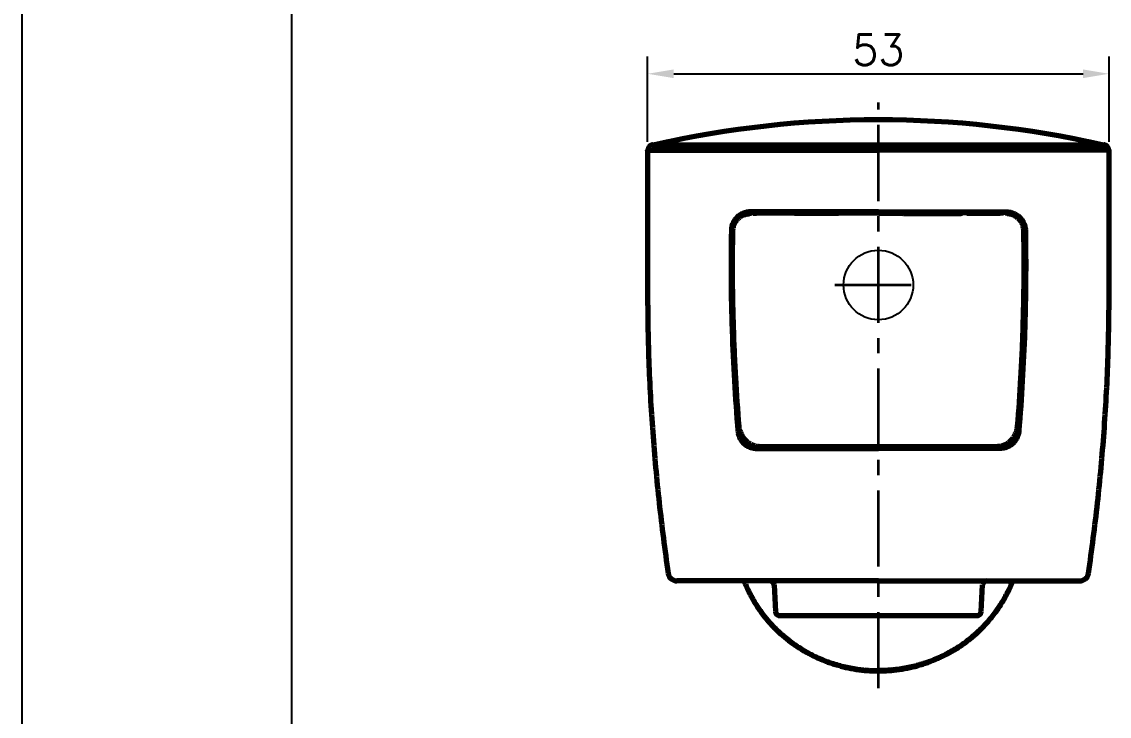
# Model space of a CAD drawing. Extents: x 20019 to 20439, y -1659 to -1362.
# Drawn here: x 20018.9 to 20143.7, y -1510.4 to -1430.6 of the extents above; entities that cross this region are included whole.
import ezdxf

# ---------------------------------------------------------------- set-up
doc = ezdxf.new("R2010")
doc.units = 0
doc.header["$LTSCALE"] = 7
doc.header["$MEASUREMENT"] = 0
doc.linetypes.add('CENTER', pattern=[2, 1.25, -0.25, 0.25, -0.25])
doc.layers.get('0').update_dxf_attribs({"color": 2, "linetype": 'CONTINUOUS'})
doc.layers.add('1', color=7, linetype='CONTINUOUS', true_color=0xffffff)
doc.layers.add('D', color=2, linetype='CONTINUOUS')
doc.layers.add('TXT', color=4, linetype='CONTINUOUS')
doc.styles.add('GHS', font='romans', dxfattribs={"bigfont": 'ghs'})

# ---------------------------------------------------------------- blocks, each defined once
blk = doc.blocks.new('BORDER')
blk.add_line((0, 1), (0, 0))

msp = doc.modelspace()

# ---------------------------------------------------------------- linework, layer by layer
at = {"layer": '1', "color": 1, "linetype": 'CENTER', "lineweight": 35}
for p, q in [((20117.21, -1507.17), (20117.21, -1439.84)), ((20112.21, -1460.82), (20122.21, -1460.82))]:
    msp.add_line(p, q, dxfattribs=at)
at = {"layer": '1', "color": 7, "linetype": 'Continuous', "lineweight": 70}
for p, q in [((20101.71, -1452.82), (20101.24, -1452.82)), ((20132.71, -1452.82), (20133.18, -1452.82)), ((20100.28, -1460.82), (20100.45, -1460.82)), ((20134.14, -1460.82), (20133.97, -1460.82)), ((20100.47, -1461.82), (20100.3, -1461.82)), ((20133.95, -1461.82), (20134.12, -1461.82)), ((20101.24, -1477.32), (20101.06, -1477.32)), ((20133.39, -1477.32), (20133.21, -1477.32)), ((20103.5, -1479.36), (20103.51, -1479.36)), ((20130.91, -1479.36), (20130.92, -1479.36)), ((20105.23, -1495.29), (20105.39, -1498.34)), ((20129.02, -1498.34), (20129.18, -1495.29)), ((20105.89, -1498.82), (20128.53, -1498.82))]:
    msp.add_line(p, q, dxfattribs=at)
at = {"layer": '1', "color": 3, "linetype": 'Continuous', "lineweight": 35}
for p, q in [((20101.66, -1478.32), (20101.25, -1478.32)), ((20133.17, -1478.32), (20132.76, -1478.32)), ((20103.08, -1479.32), (20102.18, -1479.32)), ((20132.24, -1479.32), (20131.29, -1479.32))]:
    msp.add_line(p, q, dxfattribs=at)
at = {"layer": '1', "color": 7, "linetype": 'Continuous'}
msp.add_circle((20117.21, -1460.82), 4, dxfattribs=at)
at = {"layer": '1', "color": 7, "linetype": 'Continuous', "lineweight": 70}
for centre, radius, start, end in [((20117.21, -1558.41), 116.57, 77.2809, 102.7191), ((20117.21, -1460.82), 12.08, 135.7446, 137.0411), ((20117.21, -1460.82), 11.21, 131.2487, 132.5698), ((20117.21, -1460.82), 10.13, 123.8035, 125.4256), ((20117.21, -1460.82), 10.13, 54.4203, 56.347), ((20117.21, -1460.82), 11.21, 47.2087, 48.8225), ((20117.21, -1460.82), 12.08, 42.8558, 44.1068), ((20104.74, -1495.32), 0.5, 3, 90), ((20129.68, -1495.32), 0.5, 90, 177), ((20105.89, -1498.32), 0.5, 183, 270), ((20128.53, -1498.32), 0.5, 270, 357)]:
    msp.add_arc(centre, radius, start, end, dxfattribs=at)
at = {"layer": '1', "color": 3, "linetype": 'Continuous', "lineweight": 35}
for radius, start, end in [(11.9, 135.0313, 136.3361), (11.16, 130.9923, 132.7167), (10.11, 123.4477, 125.149), (10.11, 54.8166, 56.6402), (11.16, 47.2833, 49.0314), (11.9, 43.8439, 45.1323)]:
    msp.add_arc((20117.21, -1460.82), radius, start, end, dxfattribs=at)
at = {"layer": '1', "color": 7, "linetype": 'Continuous', "lineweight": 70}
for centre, major_axis, start_param, end_param in [((20094.07, -1493.82), (0, 1), 1.719715, 3.147615), ((20140.35, -1493.82), (0, -1), 6.277163, 7.704321)]:
    msp.add_ellipse(centre, major_axis=major_axis, ratio=0.999998, start_param=start_param, end_param=end_param, dxfattribs=at)
for points, degree in [([(20091.29, -1444.71), (20090.87, -1444.77), (20090.71, -1445.36)], 2), ([(20143.71, -1445.36), (20143.55, -1444.77), (20143.13, -1444.71)], 2), ([(20102.08, -1452.67), (20101.95, -1452.71), (20101.81, -1452.76)], 2), ([(20102.09, -1452.66), (20102.09, -1452.67), (20102.08, -1452.67), (20102.08, -1452.67)], 3), ([(20102.59, -1452.56), (20102.6, -1452.55), (20102.62, -1452.55), (20102.63, -1452.55)], 3), ([(20102.83, -1452.55), (20102.96, -1452.55), (20103.09, -1452.55), (20103.22, -1452.55)], 3), ([(20103.22, -1452.55), (20103.22, -1452.5), (20103.22, -1452.46), (20103.22, -1452.42)], 3), ([(20107.06, -1452.56), (20106.37, -1452.56), (20105.05, -1452.55), (20103.82, -1452.55), (20103.22, -1452.55)], 3), ([(20107.06, -1452.56), (20107.06, -1452.51), (20107.06, -1452.46), (20107.06, -1452.42)], 3), ([(20107.06, -1452.54), (20107.21, -1452.54), (20107.36, -1452.54), (20107.51, -1452.54)], 3), ([(20107.28, -1452.41), (20107.3, -1452.45), (20107.32, -1452.49), (20107.33, -1452.53)], 3), ([(20107.57, -1452.56), (20107.55, -1452.55), (20107.53, -1452.55), (20107.51, -1452.54)], 3), ([(20107.57, -1452.56), (20107.62, -1452.58)], 1), ([(20117.28, -1452.58), (20121.21, -1452.59)], 1), ([(20121.22, -1452.59), (20124.8, -1452.6)], 1), ([(20126.85, -1452.56), (20126.83, -1452.57), (20126.82, -1452.57), (20126.8, -1452.58)], 3), ([(20126.85, -1452.56), (20126.87, -1452.55), (20126.89, -1452.55), (20126.91, -1452.54)], 3), ([(20127.36, -1452.54), (20127.21, -1452.54), (20127.06, -1452.54), (20126.91, -1452.54)], 3), ([(20127.14, -1452.41), (20127.12, -1452.45), (20127.1, -1452.49), (20127.09, -1452.53)], 3), ([(20127.36, -1452.56), (20127.36, -1452.51), (20127.36, -1452.46), (20127.36, -1452.42)], 3), ([(20127.36, -1452.56), (20128.05, -1452.56), (20129.37, -1452.55), (20130.6, -1452.55), (20131.2, -1452.55)], 3), ([(20131.2, -1452.55), (20131.2, -1452.5), (20131.2, -1452.46), (20131.2, -1452.42)], 3), ([(20131.59, -1452.55), (20131.46, -1452.55), (20131.33, -1452.55), (20131.2, -1452.55)], 3), ([(20131.83, -1452.56), (20131.82, -1452.55), (20131.8, -1452.55), (20131.79, -1452.55)], 3), ([(20132.33, -1452.66), (20132.33, -1452.67), (20132.34, -1452.67), (20132.34, -1452.67)], 3), ([(20132.6, -1452.76), (20132.47, -1452.71), (20132.34, -1452.67)], 2), ([(20117.21, -1494.82), (20116.5, -1494.82), (20115.8, -1494.82), (20115.09, -1494.82)], 3), ([(20117.21, -1494.82), (20117.92, -1494.82), (20118.62, -1494.82), (20119.33, -1494.82)], 3)]:
    msp.add_open_spline(points, degree=degree, dxfattribs=at)
for points, knots in [([(20091.28, -1444.71), (20091.29, -1444.71), (20091.32, -1444.71), (20091.38, -1444.71), (20091.46, -1444.7), (20091.54, -1444.7), (20091.64, -1444.71), (20091.76, -1444.71), (20091.88, -1444.71), (20092.01, -1444.71), (20092.15, -1444.71), (20092.3, -1444.71), (20092.46, -1444.71), (20092.63, -1444.71), (20092.81, -1444.71), (20093, -1444.71), (20093.2, -1444.71), (20093.41, -1444.71), (20093.62, -1444.71), (20093.84, -1444.71), (20094.06, -1444.71), (20094.28, -1444.71), (20094.5, -1444.71), (20094.72, -1444.71), (20094.96, -1444.71), (20095.21, -1444.71), (20095.49, -1444.71), (20095.81, -1444.71), (20096.15, -1444.71), (20096.52, -1444.71), (20096.95, -1444.71), (20097.44, -1444.71), (20097.97, -1444.71), (20098.51, -1444.71), (20099.03, -1444.71), (20099.55, -1444.71), (20100.07, -1444.71), (20100.58, -1444.71), (20101.08, -1444.71), (20101.58, -1444.71), (20102.07, -1444.71), (20102.56, -1444.71), (20103.03, -1444.71), (20103.49, -1444.71), (20103.93, -1444.71), (20104.37, -1444.71), (20104.78, -1444.71), (20105.19, -1444.71), (20105.57, -1444.71), (20106.1, -1444.71), (20106.77, -1444.71), (20107.57, -1444.71), (20108.33, -1444.71), (20109.05, -1444.71), (20109.72, -1444.71), (20110.33, -1444.71), (20110.9, -1444.71), (20111.46, -1444.71), (20112.02, -1444.71), (20112.57, -1444.71), (20113.07, -1444.71), (20113.52, -1444.71), (20113.93, -1444.71), (20114.3, -1444.71), (20114.65, -1444.71), (20114.97, -1444.71), (20115.26, -1444.71), (20115.52, -1444.71), (20115.73, -1444.71), (20115.89, -1444.71), (20116.02, -1444.71), (20116.15, -1444.71), (20116.27, -1444.71), (20116.38, -1444.71), (20116.48, -1444.71), (20116.58, -1444.71), (20116.67, -1444.71), (20116.76, -1444.71), (20116.84, -1444.71), (20116.92, -1444.71), (20116.99, -1444.71), (20117.06, -1444.71), (20117.14, -1444.71), (20117.18, -1444.71), (20117.21, -1444.71)], [0, 0, 0, 0, 0.013222, 0.028301, 0.043269, 0.058119, 0.072847, 0.087449, 0.10192, 0.116251, 0.130437, 0.144468, 0.158344, 0.172087, 0.185731, 0.199305, 0.212842, 0.226344, 0.239722, 0.252869, 0.265683, 0.278067, 0.289992, 0.301727, 0.31362, 0.325999, 0.33917, 0.353399, 0.368636, 0.384564, 0.400876, 0.422564, 0.443592, 0.463611, 0.482721, 0.501069, 0.518779, 0.535948, 0.552642, 0.568845, 0.584532, 0.599682, 0.614278, 0.628306, 0.641757, 0.654632, 0.666935, 0.678671, 0.689841, 0.700448, 0.724202, 0.746539, 0.767444, 0.786905, 0.804916, 0.821471, 0.836571, 0.850222, 0.865909, 0.880325, 0.893455, 0.905292, 0.915839, 0.92511, 0.934259, 0.942583, 0.950071, 0.956722, 0.962555, 0.966144, 0.969557, 0.972788, 0.975832, 0.97869, 0.981367, 0.983871, 0.986214, 0.988412, 0.990487, 0.992462, 0.994366, 0.996232, 0.998097, 1, 1, 1, 1]), ([(20117.21, -1444.71), (20118.88, -1444.71), (20122.23, -1444.71), (20125.46, -1444.71), (20130.11, -1444.71), (20132.96, -1444.71), (20137.76, -1444.71), (20139.7, -1444.7), (20141.71, -1444.71), (20142.24, -1444.71), (20142.87, -1444.71), (20143.05, -1444.7), (20143.15, -1444.71)], [0, 0, 0, 0, 0.129217, 0.258437, 0.258437, 0.516874, 0.516874, 0.775312, 0.775312, 0.904531, 0.904531, 1, 1, 1, 1]), ([(20090.71, -1445.36), (20090.71, -1447.97), (20090.72, -1453.31), (20090.69, -1461.37), (20090.79, -1469.55), (20091.25, -1477.72), (20091.99, -1485.86), (20092.69, -1491.27), (20093.08, -1493.96)], [0, 0, 0, 0, 0.160962, 0.328783, 0.496551, 0.664415, 0.832266, 1, 1, 1, 1]), ([(20090.71, -1445.35), (20090.71, -1445.35), (20090.71, -1445.35), (20090.72, -1445.34), (20090.72, -1445.33), (20090.76, -1445.32), (20090.86, -1445.32), (20091.07, -1445.32), (20091.27, -1445.32), (20091.37, -1445.32), (20091.43, -1445.32), (20091.47, -1445.32), (20091.79, -1445.32), (20092.24, -1445.32), (20092.8, -1445.32), (20093.03, -1445.32), (20093.15, -1445.32), (20093.53, -1445.32), (20094.87, -1445.32), (20096.64, -1445.32), (20098.69, -1445.32), (20099.12, -1445.32), (20099.99, -1445.32), (20101.34, -1445.32), (20103.77, -1445.32), (20105.87, -1445.32), (20107.49, -1445.32), (20108.03, -1445.32), (20109.14, -1445.32), (20110.26, -1445.32), (20111.4, -1445.32), (20112.55, -1445.32), (20113.13, -1445.32), (20114.87, -1445.32), (20116.04, -1445.32), (20117.21, -1445.32)], [0, 0, 0, 0, 0.003647, 0.003647, 0.024846, 0.024846, 0.067244, 0.109642, 0.130841, 0.14144, 0.14144, 0.15204, 0.15204, 0.236836, 0.258035, 0.258035, 0.279234, 0.279234, 0.321632, 0.491224, 0.491224, 0.533622, 0.533622, 0.57602, 0.660816, 0.745612, 0.745612, 0.78801, 0.78801, 0.830408, 0.872806, 0.872806, 0.915204, 0.915204, 1, 1, 1, 1]), ([(20143.71, -1445.35), (20143.71, -1445.35), (20143.71, -1445.35), (20143.7, -1445.34), (20143.7, -1445.33), (20143.66, -1445.32), (20143.61, -1445.32), (20143.54, -1445.32), (20143.54, -1445.32), (20143.54, -1445.32), (20143.54, -1445.32), (20143.54, -1445.32), (20143.54, -1445.32), (20143.54, -1445.32), (20143.53, -1445.32), (20143.51, -1445.32), (20143.48, -1445.32), (20143.41, -1445.32), (20143.34, -1445.32), (20143.19, -1445.32), (20143.06, -1445.32), (20142.92, -1445.32), (20142.92, -1445.32), (20142.92, -1445.32), (20142.92, -1445.32), (20142.92, -1445.32), (20142.92, -1445.32), (20142.92, -1445.32), (20142.92, -1445.32), (20142.92, -1445.32), (20142.92, -1445.32), (20142.92, -1445.32), (20142.92, -1445.32), (20142.92, -1445.32), (20142.92, -1445.32), (20142.91, -1445.32), (20142.91, -1445.32), (20142.9, -1445.32), (20142.89, -1445.32), (20142.86, -1445.32), (20142.83, -1445.32), (20142.75, -1445.32), (20142.7, -1445.32), (20142.57, -1445.32), (20142.5, -1445.32), (20142.32, -1445.32), (20142.22, -1445.32), (20141.97, -1445.32), (20141.83, -1445.32), (20141.49, -1445.32), (20141.3, -1445.32), (20140.87, -1445.32), (20140.62, -1445.32), (20140.33, -1445.32), (20140.33, -1445.32), (20140.33, -1445.32), (20140.33, -1445.32), (20140.33, -1445.32), (20140.33, -1445.32), (20140.33, -1445.32), (20140.33, -1445.32), (20140.33, -1445.32), (20140.33, -1445.32), (20140.32, -1445.32), (20140.3, -1445.32), (20140.29, -1445.32), (20140.23, -1445.32), (20140.17, -1445.32), (20140.01, -1445.32), (20139.91, -1445.32), (20139.67, -1445.32), (20139.53, -1445.32), (20139.19, -1445.32), (20139, -1445.32), (20138.55, -1445.32), (20138.3, -1445.32), (20137.73, -1445.32), (20137.42, -1445.32), (20136.71, -1445.32), (20136.32, -1445.32), (20135.67, -1445.32), (20135.44, -1445.32), (20134.97, -1445.32), (20134.72, -1445.32), (20134.2, -1445.32), (20133.93, -1445.32), (20133.36, -1445.32), (20133.07, -1445.32), (20132.46, -1445.32), (20132.14, -1445.32), (20131.48, -1445.32), (20131.14, -1445.32), (20130.43, -1445.32), (20130.06, -1445.32), (20129.31, -1445.32), (20128.92, -1445.32), (20128.12, -1445.32), (20127.71, -1445.32), (20126.87, -1445.32), (20126.44, -1445.32), (20125.55, -1445.32), (20125.1, -1445.32), (20124.18, -1445.32), (20123.71, -1445.32), (20122.75, -1445.32), (20122.26, -1445.32), (20121.28, -1445.32), (20120.78, -1445.32), (20119.77, -1445.32), (20119.27, -1445.32), (20118.24, -1445.32), (20117.73, -1445.32), (20117.21, -1445.32)], [0, 0, 0, 0, 0.00717, 0.00717, 0.050328, 0.050328, 0.136645, 0.136645, 0.136814, 0.136814, 0.136982, 0.137319, 0.137994, 0.139343, 0.14204, 0.147435, 0.158224, 0.179804, 0.222962, 0.222962, 0.309279, 0.309279, 0.309285, 0.309285, 0.30929, 0.30929, 0.309311, 0.309353, 0.309437, 0.309606, 0.309943, 0.310617, 0.311966, 0.314664, 0.320058, 0.330848, 0.352427, 0.352427, 0.395586, 0.395586, 0.481903, 0.481903, 0.56822, 0.56822, 0.654537, 0.654537, 0.740854, 0.740854, 0.827171, 0.827171, 0.913488, 0.913488, 0.999805, 0.999805, 0.99981, 0.99981, 0.999816, 0.999821, 0.999826, 0.999831, 0.999831, 0.999831, 0.999834, 0.999837, 0.999837, 0.999842, 0.999842, 0.999852, 0.999852, 0.999863, 0.999863, 0.999874, 0.999874, 0.999884, 0.999884, 0.999895, 0.999895, 0.999905, 0.999905, 0.999916, 0.999916, 0.999921, 0.999921, 0.999926, 0.999926, 0.999932, 0.999932, 0.999937, 0.999937, 0.999942, 0.999942, 0.999947, 0.999947, 0.999953, 0.999953, 0.999958, 0.999958, 0.999963, 0.999963, 0.999968, 0.999968, 0.999974, 0.999974, 0.999979, 0.999979, 0.999984, 0.999984, 0.999989, 0.999989, 0.999995, 0.999995, 1, 1, 1, 1]), ([(20141.34, -1493.96), (20141.73, -1491.27), (20142.43, -1485.86), (20143.17, -1477.72), (20143.63, -1469.55), (20143.73, -1461.37), (20143.7, -1453.31), (20143.71, -1447.97), (20143.71, -1445.36)], [0, 0, 0, 0, 0.167734, 0.335585, 0.503449, 0.671217, 0.839038, 1, 1, 1, 1]), ([(20102.53, -1452.42), (20102.39, -1452.42), (20102.27, -1452.43), (20102.01, -1452.47), (20101.89, -1452.51), (20101.74, -1452.56), (20101.71, -1452.57), (20101.65, -1452.6), (20101.62, -1452.61), (20101.53, -1452.65), (20101.41, -1452.72), (20101.3, -1452.79), (20101.2, -1452.86), (20101.14, -1452.9), (20101.04, -1452.99), (20100.99, -1453.04), (20100.93, -1453.1), (20100.92, -1453.12), (20100.89, -1453.14), (20100.88, -1453.16), (20100.85, -1453.2), (20100.82, -1453.22), (20100.76, -1453.31), (20100.71, -1453.37), (20100.63, -1453.49), (20100.6, -1453.56), (20100.55, -1453.64), (20100.54, -1453.66), (20100.53, -1453.7), (20100.52, -1453.71), (20100.5, -1453.77), (20100.48, -1453.81), (20100.44, -1453.92), (20100.41, -1453.99), (20100.38, -1454.11), (20100.37, -1454.16), (20100.36, -1454.22), (20100.36, -1454.24), (20100.35, -1454.28), (20100.35, -1454.3), (20100.33, -1454.41), (20100.33, -1454.49), (20100.33, -1454.58)], [0, 0, 0, 0, 0.125, 0.125, 0.25, 0.25, 0.28125, 0.28125, 0.3125, 0.3125, 0.375, 0.4375, 0.4375, 0.5, 0.5, 0.5625, 0.5625, 0.578125, 0.578125, 0.59375, 0.59375, 0.625, 0.625, 0.6875, 0.6875, 0.75, 0.75, 0.765625, 0.765625, 0.78125, 0.78125, 0.8125, 0.8125, 0.875, 0.875, 0.90625, 0.90625, 0.921875, 0.921875, 0.9375, 0.9375, 1, 1, 1, 1]), ([(20100.5, -1454.6), (20100.5, -1454.57), (20100.5, -1454.54), (20100.51, -1454.47), (20100.51, -1454.43), (20100.52, -1454.33), (20100.54, -1454.2), (20100.58, -1454.07), (20100.61, -1453.98), (20100.62, -1453.94), (20100.65, -1453.88), (20100.66, -1453.85), (20100.7, -1453.76), (20100.73, -1453.7), (20100.79, -1453.59), (20100.83, -1453.53), (20100.88, -1453.45), (20100.9, -1453.43), (20100.94, -1453.38), (20100.96, -1453.35), (20101.02, -1453.28), (20101.06, -1453.23), (20101.2, -1453.1), (20101.3, -1453.03), (20101.45, -1452.93), (20101.5, -1452.9), (20101.58, -1452.86), (20101.61, -1452.84), (20101.67, -1452.82), (20101.69, -1452.81), (20101.83, -1452.75), (20101.95, -1452.71), (20102.12, -1452.68), (20102.18, -1452.67), (20102.27, -1452.66), (20102.3, -1452.66), (20102.36, -1452.66), (20102.39, -1452.66), (20102.42, -1452.66)], [0, 0, 0, 0, 0.03125, 0.03125, 0.0625, 0.0625, 0.125, 0.1875, 0.1875, 0.21875, 0.21875, 0.25, 0.25, 0.3125, 0.3125, 0.375, 0.375, 0.40625, 0.40625, 0.4375, 0.4375, 0.5, 0.5, 0.625, 0.625, 0.6875, 0.6875, 0.71875, 0.71875, 0.75, 0.75, 0.875, 0.875, 0.9375, 0.9375, 0.96875, 0.96875, 1, 1, 1, 1]), ([(20102.09, -1452.66), (20102.09, -1452.66), (20102.1, -1452.66), (20102.11, -1452.66), (20102.12, -1452.66), (20102.13, -1452.65), (20102.13, -1452.65), (20102.15, -1452.64), (20102.17, -1452.64), (20102.2, -1452.63), (20102.2, -1452.63), (20102.23, -1452.62), (20102.24, -1452.62), (20102.27, -1452.61), (20102.29, -1452.6), (20102.33, -1452.59), (20102.35, -1452.59), (20102.38, -1452.59), (20102.39, -1452.58), (20102.43, -1452.58), (20102.46, -1452.57), (20102.53, -1452.56), (20102.56, -1452.56), (20102.59, -1452.56)], [0, 0, 0, 0, 0.125, 0.125, 0.1875, 0.1875, 0.25, 0.25, 0.375, 0.375, 0.4375, 0.4375, 0.5, 0.5, 0.625, 0.625, 0.6875, 0.6875, 0.75, 0.75, 0.875, 0.875, 1, 1, 1, 1]), ([(20117.21, -1452.42), (20116.56, -1452.42), (20115.91, -1452.42), (20114.62, -1452.42), (20113.33, -1452.42), (20112.06, -1452.42), (20111.11, -1452.42), (20110.79, -1452.42), (20110.16, -1452.42), (20109.85, -1452.42), (20109.38, -1452.42), (20109.22, -1452.42), (20108.91, -1452.42), (20108.45, -1452.42), (20107.99, -1452.42), (20107.09, -1452.42), (20106.49, -1452.42), (20105.61, -1452.42), (20105.32, -1452.42), (20104.89, -1452.42), (20104.75, -1452.42), (20104.46, -1452.42), (20104.32, -1452.42), (20103.62, -1452.42), (20103.06, -1452.42), (20102.53, -1452.42)], [0, 0, 0, 0, 0.125, 0.125, 0.25, 0.375, 0.375, 0.4375, 0.4375, 0.5, 0.5, 0.53125, 0.53125, 0.5625, 0.625, 0.625, 0.75, 0.75, 0.8125, 0.8125, 0.84375, 0.84375, 0.875, 0.875, 1, 1, 1, 1]), ([(20109.62, -1452.6), (20109.61, -1452.6), (20109.59, -1452.6), (20109.57, -1452.6), (20109.54, -1452.6), (20109.52, -1452.6), (20109.5, -1452.6), (20109.47, -1452.6), (20109.45, -1452.6), (20109.42, -1452.6), (20109.4, -1452.6), (20109.38, -1452.6), (20109.35, -1452.6), (20109.33, -1452.6), (20109.31, -1452.6), (20109.28, -1452.6), (20109.26, -1452.6), (20109.24, -1452.6), (20109.22, -1452.6), (20109.19, -1452.6), (20109.17, -1452.6), (20109.15, -1452.6), (20109.13, -1452.6), (20109.1, -1452.6), (20109.08, -1452.6), (20109.06, -1452.6), (20109.04, -1452.6), (20109.02, -1452.6), (20109, -1452.6), (20108.97, -1452.6), (20108.95, -1452.6), (20108.93, -1452.6), (20108.91, -1452.6), (20108.89, -1452.6), (20108.87, -1452.6), (20108.85, -1452.6), (20108.83, -1452.6), (20108.81, -1452.6), (20108.79, -1452.6), (20108.76, -1452.6), (20108.74, -1452.6), (20108.72, -1452.6), (20108.7, -1452.6), (20108.68, -1452.6), (20108.66, -1452.6), (20108.64, -1452.6), (20108.63, -1452.6), (20108.61, -1452.6), (20108.59, -1452.6), (20108.57, -1452.6), (20108.55, -1452.6), (20108.53, -1452.6), (20108.51, -1452.6), (20108.49, -1452.6), (20108.47, -1452.6), (20108.45, -1452.6), (20108.43, -1452.6), (20108.42, -1452.6), (20108.4, -1452.6), (20108.38, -1452.6), (20108.36, -1452.6), (20108.34, -1452.6), (20108.32, -1452.6), (20108.31, -1452.6), (20108.29, -1452.6), (20108.27, -1452.6), (20108.25, -1452.6), (20108.23, -1452.6), (20108.2, -1452.6), (20108.17, -1452.59), (20108.14, -1452.59), (20108.11, -1452.59), (20108.08, -1452.59), (20108.05, -1452.59), (20108.03, -1452.59), (20108, -1452.59), (20107.97, -1452.59), (20107.95, -1452.59), (20107.93, -1452.59), (20107.9, -1452.59), (20107.88, -1452.59), (20107.86, -1452.59), (20107.84, -1452.59), (20107.82, -1452.59), (20107.8, -1452.59), (20107.78, -1452.59), (20107.77, -1452.59), (20107.75, -1452.59), (20107.74, -1452.59), (20107.72, -1452.58), (20107.71, -1452.58), (20107.7, -1452.58), (20107.68, -1452.58), (20107.67, -1452.58), (20107.66, -1452.58), (20107.65, -1452.58), (20107.65, -1452.58), (20107.64, -1452.58), (20107.63, -1452.58), (20107.63, -1452.58), (20107.62, -1452.58), (20107.62, -1452.58), (20107.62, -1452.58), (20107.62, -1452.58)], [0, 0, 0, 0, 0.007986, 0.015938, 0.023856, 0.031742, 0.039596, 0.047419, 0.055212, 0.062977, 0.070714, 0.078424, 0.086108, 0.093768, 0.101404, 0.109017, 0.116609, 0.12418, 0.131731, 0.139264, 0.14678, 0.154279, 0.161762, 0.169232, 0.176688, 0.184132, 0.191565, 0.198988, 0.206402, 0.213808, 0.221207, 0.228601, 0.23599, 0.243375, 0.250758, 0.258139, 0.265521, 0.272902, 0.280286, 0.287672, 0.295063, 0.302458, 0.309859, 0.317267, 0.324684, 0.332109, 0.339544, 0.346991, 0.35445, 0.361921, 0.369407, 0.376908, 0.384425, 0.391959, 0.399511, 0.407082, 0.414672, 0.422284, 0.429917, 0.437573, 0.445252, 0.452954, 0.460681, 0.468432, 0.476209, 0.484013, 0.491844, 0.499703, 0.514717, 0.529619, 0.544414, 0.55911, 0.573711, 0.588225, 0.602657, 0.617013, 0.631301, 0.645526, 0.659695, 0.673814, 0.687891, 0.701931, 0.715941, 0.729928, 0.743899, 0.757859, 0.771817, 0.785777, 0.799748, 0.813736, 0.827746, 0.841786, 0.855863, 0.869982, 0.88415, 0.898373, 0.912658, 0.927011, 0.941437, 0.955943, 0.970535, 0.985219, 1, 1, 1, 1]), ([(20113.2, -1452.58), (20113, -1452.58), (20112.6, -1452.59), (20111.99, -1452.59), (20111.4, -1452.59), (20110.8, -1452.59), (20110.21, -1452.59), (20109.81, -1452.6), (20109.62, -1452.6)], [0, 0, 0, 0, 0.168291, 0.335937, 0.502935, 0.66928, 0.83497, 1, 1, 1, 1]), ([(20117.21, -1452.58), (20117.02, -1452.58), (20116.63, -1452.58), (20116.05, -1452.58), (20115.48, -1452.58), (20114.91, -1452.58), (20114.33, -1452.58), (20113.77, -1452.58), (20113.39, -1452.58), (20113.2, -1452.58)], [0, 0, 0, 0, 0.144333, 0.288179, 0.431534, 0.574396, 0.716763, 0.858632, 1, 1, 1, 1]), ([(20117.21, -1452.42), (20117.86, -1452.42), (20118.51, -1452.42), (20119.8, -1452.42), (20121.09, -1452.42), (20122.36, -1452.42), (20123.31, -1452.42), (20123.63, -1452.42), (20124.26, -1452.42), (20124.57, -1452.42), (20125.04, -1452.42), (20125.2, -1452.42), (20125.51, -1452.42), (20125.97, -1452.42), (20126.43, -1452.42), (20127.33, -1452.42), (20127.93, -1452.42), (20128.81, -1452.42), (20129.1, -1452.42), (20129.53, -1452.42), (20129.67, -1452.42), (20129.96, -1452.42), (20130.1, -1452.42), (20130.8, -1452.42), (20131.36, -1452.42), (20131.89, -1452.42)], [0, 0, 0, 0, 0.125, 0.125, 0.25, 0.375, 0.375, 0.4375, 0.4375, 0.5, 0.5, 0.53125, 0.53125, 0.5625, 0.625, 0.625, 0.75, 0.75, 0.8125, 0.8125, 0.84375, 0.84375, 0.875, 0.875, 1, 1, 1, 1]), ([(20124.8, -1452.6), (20124.81, -1452.6), (20124.82, -1452.6), (20124.83, -1452.6), (20124.84, -1452.6), (20124.85, -1452.6), (20124.86, -1452.6), (20124.87, -1452.6), (20124.89, -1452.6), (20124.9, -1452.6), (20124.91, -1452.6), (20124.92, -1452.6), (20124.94, -1452.6), (20124.95, -1452.6), (20124.96, -1452.6), (20124.97, -1452.6), (20124.99, -1452.6), (20125, -1452.6), (20125.01, -1452.6), (20125.02, -1452.6), (20125.04, -1452.6), (20125.05, -1452.6), (20125.06, -1452.6), (20125.08, -1452.6), (20125.09, -1452.6), (20125.1, -1452.6), (20125.12, -1452.6), (20125.13, -1452.6), (20125.14, -1452.6), (20125.15, -1452.6), (20125.17, -1452.6), (20125.18, -1452.6), (20125.19, -1452.6), (20125.21, -1452.6), (20125.22, -1452.6), (20125.24, -1452.6), (20125.25, -1452.6), (20125.26, -1452.6), (20125.28, -1452.6), (20125.29, -1452.6), (20125.3, -1452.6), (20125.32, -1452.6), (20125.33, -1452.6), (20125.34, -1452.6), (20125.36, -1452.6), (20125.37, -1452.6), (20125.39, -1452.6), (20125.4, -1452.6), (20125.41, -1452.6), (20125.43, -1452.6), (20125.44, -1452.6), (20125.46, -1452.6), (20125.47, -1452.6), (20125.48, -1452.6), (20125.5, -1452.6), (20125.51, -1452.6), (20125.53, -1452.6), (20125.54, -1452.6), (20125.55, -1452.6), (20125.57, -1452.6), (20125.58, -1452.6), (20125.6, -1452.6), (20125.61, -1452.6), (20125.62, -1452.6), (20125.64, -1452.6), (20125.65, -1452.6), (20125.67, -1452.6), (20125.68, -1452.6), (20125.7, -1452.6), (20125.71, -1452.6), (20125.72, -1452.6), (20125.74, -1452.6), (20125.75, -1452.6), (20125.77, -1452.6), (20125.78, -1452.6), (20125.8, -1452.6), (20125.81, -1452.6), (20125.82, -1452.6), (20125.84, -1452.6), (20125.85, -1452.6), (20125.87, -1452.6), (20125.88, -1452.6), (20125.89, -1452.6), (20125.91, -1452.6), (20125.92, -1452.6), (20125.94, -1452.6), (20125.95, -1452.6), (20125.96, -1452.6), (20125.98, -1452.6), (20125.99, -1452.6), (20126, -1452.6), (20126.02, -1452.6), (20126.03, -1452.6), (20126.05, -1452.6), (20126.06, -1452.6), (20126.07, -1452.6), (20126.09, -1452.6), (20126.1, -1452.6), (20126.11, -1452.6), (20126.13, -1452.6), (20126.14, -1452.6), (20126.15, -1452.6), (20126.17, -1452.6), (20126.18, -1452.6), (20126.19, -1452.6), (20126.21, -1452.6), (20126.22, -1452.6), (20126.23, -1452.6), (20126.24, -1452.6), (20126.26, -1452.6), (20126.27, -1452.6), (20126.28, -1452.6), (20126.29, -1452.6), (20126.31, -1452.6), (20126.32, -1452.6), (20126.33, -1452.6), (20126.34, -1452.6), (20126.36, -1452.6), (20126.37, -1452.6), (20126.38, -1452.6), (20126.39, -1452.6), (20126.4, -1452.6), (20126.41, -1452.6), (20126.42, -1452.6), (20126.44, -1452.6), (20126.45, -1452.6), (20126.46, -1452.6), (20126.47, -1452.6), (20126.48, -1452.6), (20126.49, -1452.6), (20126.5, -1452.6), (20126.51, -1452.6), (20126.52, -1452.6), (20126.53, -1452.59), (20126.54, -1452.59), (20126.55, -1452.59), (20126.56, -1452.59), (20126.57, -1452.59), (20126.58, -1452.59), (20126.59, -1452.59), (20126.6, -1452.59), (20126.61, -1452.59), (20126.62, -1452.59), (20126.62, -1452.59), (20126.63, -1452.59), (20126.64, -1452.59), (20126.65, -1452.59), (20126.66, -1452.59), (20126.66, -1452.59), (20126.67, -1452.59), (20126.68, -1452.59), (20126.69, -1452.59), (20126.69, -1452.59), (20126.7, -1452.59), (20126.71, -1452.59), (20126.71, -1452.59), (20126.72, -1452.59), (20126.73, -1452.58), (20126.73, -1452.58), (20126.74, -1452.58), (20126.74, -1452.58), (20126.75, -1452.58), (20126.75, -1452.58), (20126.76, -1452.58), (20126.76, -1452.58), (20126.77, -1452.58), (20126.77, -1452.58), (20126.77, -1452.58), (20126.78, -1452.58), (20126.78, -1452.58), (20126.79, -1452.58), (20126.79, -1452.58), (20126.79, -1452.58), (20126.79, -1452.58), (20126.8, -1452.58), (20126.8, -1452.58), (20126.8, -1452.58), (20126.8, -1452.58), (20126.8, -1452.58), (20126.8, -1452.58)], [0, 0, 0, 0, 0.003866, 0.007752, 0.011658, 0.015584, 0.019531, 0.023497, 0.027484, 0.03149, 0.035517, 0.039564, 0.043631, 0.047718, 0.051825, 0.055953, 0.0601, 0.064268, 0.068456, 0.072664, 0.076892, 0.08114, 0.085409, 0.089697, 0.094006, 0.098335, 0.102684, 0.107054, 0.111443, 0.115853, 0.120283, 0.124733, 0.129204, 0.133694, 0.138205, 0.142736, 0.147287, 0.151859, 0.156451, 0.161063, 0.165695, 0.170347, 0.17502, 0.179713, 0.184426, 0.189159, 0.193913, 0.198687, 0.203481, 0.208295, 0.21313, 0.217985, 0.22286, 0.227756, 0.232671, 0.237607, 0.242564, 0.24754, 0.252537, 0.257555, 0.262592, 0.26765, 0.272728, 0.277826, 0.282945, 0.288084, 0.293243, 0.298423, 0.303623, 0.308843, 0.314083, 0.319344, 0.324625, 0.329927, 0.335249, 0.340591, 0.345953, 0.351336, 0.356739, 0.362163, 0.367606, 0.373071, 0.378555, 0.38406, 0.389585, 0.39513, 0.400696, 0.406282, 0.411889, 0.417516, 0.423163, 0.428831, 0.434519, 0.440227, 0.445956, 0.451705, 0.457474, 0.463264, 0.469074, 0.474905, 0.480756, 0.486627, 0.492519, 0.498431, 0.504363, 0.510316, 0.516289, 0.522282, 0.528296, 0.534331, 0.540385, 0.546461, 0.552556, 0.558672, 0.564808, 0.570965, 0.577142, 0.583339, 0.589557, 0.595795, 0.602054, 0.608333, 0.614633, 0.620952, 0.627293, 0.633653, 0.640034, 0.646436, 0.652858, 0.6593, 0.665763, 0.672246, 0.678749, 0.685273, 0.691818, 0.698383, 0.704968, 0.711574, 0.7182, 0.724846, 0.731513, 0.7382, 0.744908, 0.751636, 0.758385, 0.765154, 0.771943, 0.778753, 0.785584, 0.792434, 0.799306, 0.806197, 0.813109, 0.820042, 0.826995, 0.833968, 0.840962, 0.847976, 0.855011, 0.862066, 0.869142, 0.876238, 0.883355, 0.890492, 0.897649, 0.904827, 0.912025, 0.919244, 0.926483, 0.933743, 0.941023, 0.948323, 0.955644, 0.962986, 0.970348, 0.97773, 0.985133, 0.992556, 1, 1, 1, 1]), ([(20132.33, -1452.66), (20132.32, -1452.66), (20132.32, -1452.66), (20132.31, -1452.66), (20132.3, -1452.66), (20132.29, -1452.65), (20132.29, -1452.65), (20132.27, -1452.64), (20132.25, -1452.64), (20132.22, -1452.63), (20132.21, -1452.63), (20132.19, -1452.62), (20132.18, -1452.62), (20132.15, -1452.61), (20132.12, -1452.6), (20132.09, -1452.59), (20132.07, -1452.59), (20132.04, -1452.59), (20132.03, -1452.58), (20131.99, -1452.58), (20131.96, -1452.57), (20131.89, -1452.56), (20131.86, -1452.56), (20131.83, -1452.56)], [0, 0, 0, 0, 0.125, 0.125, 0.1875, 0.1875, 0.25, 0.25, 0.375, 0.375, 0.4375, 0.4375, 0.5, 0.5, 0.625, 0.625, 0.6875, 0.6875, 0.75, 0.75, 0.875, 0.875, 1, 1, 1, 1]), ([(20131.89, -1452.42), (20132.03, -1452.42), (20132.15, -1452.43), (20132.41, -1452.47), (20132.53, -1452.51), (20132.68, -1452.56), (20132.71, -1452.57), (20132.77, -1452.6), (20132.8, -1452.61), (20132.89, -1452.65), (20133.01, -1452.72), (20133.12, -1452.79), (20133.22, -1452.86), (20133.28, -1452.9), (20133.38, -1452.99), (20133.43, -1453.04), (20133.49, -1453.1), (20133.5, -1453.12), (20133.53, -1453.14), (20133.54, -1453.16), (20133.57, -1453.2), (20133.6, -1453.22), (20133.66, -1453.31), (20133.71, -1453.37), (20133.79, -1453.49), (20133.82, -1453.56), (20133.87, -1453.64), (20133.88, -1453.66), (20133.89, -1453.7), (20133.9, -1453.71), (20133.92, -1453.77), (20133.94, -1453.81), (20133.98, -1453.92), (20134.01, -1453.99), (20134.04, -1454.11), (20134.05, -1454.16), (20134.06, -1454.22), (20134.06, -1454.24), (20134.07, -1454.28), (20134.07, -1454.3), (20134.09, -1454.41), (20134.09, -1454.49), (20134.09, -1454.58)], [0, 0, 0, 0, 0.125, 0.125, 0.25, 0.25, 0.28125, 0.28125, 0.3125, 0.3125, 0.375, 0.4375, 0.4375, 0.5, 0.5, 0.5625, 0.5625, 0.578125, 0.578125, 0.59375, 0.59375, 0.625, 0.625, 0.6875, 0.6875, 0.75, 0.75, 0.765625, 0.765625, 0.78125, 0.78125, 0.8125, 0.8125, 0.875, 0.875, 0.90625, 0.90625, 0.921875, 0.921875, 0.9375, 0.9375, 1, 1, 1, 1]), ([(20133.92, -1454.6), (20133.92, -1454.57), (20133.92, -1454.54), (20133.91, -1454.47), (20133.91, -1454.43), (20133.9, -1454.33), (20133.87, -1454.2), (20133.84, -1454.07), (20133.81, -1453.98), (20133.8, -1453.94), (20133.77, -1453.88), (20133.76, -1453.85), (20133.72, -1453.76), (20133.69, -1453.7), (20133.63, -1453.59), (20133.59, -1453.53), (20133.54, -1453.45), (20133.52, -1453.43), (20133.48, -1453.38), (20133.46, -1453.35), (20133.4, -1453.28), (20133.35, -1453.23), (20133.22, -1453.1), (20133.12, -1453.03), (20132.97, -1452.93), (20132.92, -1452.9), (20132.84, -1452.86), (20132.81, -1452.84), (20132.75, -1452.82), (20132.73, -1452.81), (20132.59, -1452.75), (20132.47, -1452.71), (20132.3, -1452.68), (20132.24, -1452.67), (20132.15, -1452.66), (20132.12, -1452.66), (20132.06, -1452.66), (20132.03, -1452.66), (20131.99, -1452.66)], [0, 0, 0, 0, 0.03125, 0.03125, 0.0625, 0.0625, 0.125, 0.1875, 0.1875, 0.21875, 0.21875, 0.25, 0.25, 0.3125, 0.3125, 0.375, 0.375, 0.40625, 0.40625, 0.4375, 0.4375, 0.5, 0.5, 0.625, 0.625, 0.6875, 0.6875, 0.71875, 0.71875, 0.75, 0.75, 0.875, 0.875, 0.9375, 0.9375, 0.96875, 0.96875, 1, 1, 1, 1]), ([(20100.33, -1454.58), (20100.29, -1456.5), (20100.29, -1458.42), (20100.3, -1460.58), (20100.31, -1460.94), (20100.31, -1461.3), (20100.31, -1461.54), (20100.32, -1461.66), (20100.32, -1462.26), (20100.35, -1463.7), (20100.39, -1465.14), (20100.48, -1468.02), (20100.57, -1469.93), (20100.79, -1473.77), (20100.93, -1475.68), (20101.08, -1477.6)], [0, 0, 0, 0, 0.25, 0.25, 0.28125, 0.296875, 0.296875, 0.3125, 0.3125, 0.375, 0.5, 0.5, 0.75, 0.75, 1, 1, 1, 1]), ([(20101.22, -1477.08), (20101.07, -1475.21), (20100.94, -1473.34), (20100.78, -1470.53), (20100.71, -1469.13), (20100.65, -1467.72), (20100.62, -1466.79), (20100.6, -1466.32), (20100.53, -1463.98), (20100.49, -1462.1), (20100.47, -1459.76), (20100.47, -1459.29), (20100.47, -1458.59), (20100.47, -1458.35), (20100.47, -1457.89), (20100.47, -1456.71), (20100.49, -1455.54), (20100.5, -1454.6)], [0, 0, 0, 0, 0.25, 0.25, 0.375, 0.4375, 0.4375, 0.5, 0.5, 0.75, 0.75, 0.8125, 0.8125, 0.84375, 0.84375, 0.875, 1, 1, 1, 1]), ([(20133.2, -1477.08), (20133.35, -1475.21), (20133.48, -1473.34), (20133.64, -1470.53), (20133.71, -1469.13), (20133.77, -1467.72), (20133.8, -1466.79), (20133.82, -1466.32), (20133.89, -1463.98), (20133.93, -1462.1), (20133.95, -1459.76), (20133.95, -1459.29), (20133.95, -1458.59), (20133.95, -1458.35), (20133.95, -1457.89), (20133.95, -1456.71), (20133.93, -1455.54), (20133.92, -1454.6)], [0, 0, 0, 0, 0.25, 0.25, 0.375, 0.4375, 0.4375, 0.5, 0.5, 0.75, 0.75, 0.8125, 0.8125, 0.84375, 0.84375, 0.875, 1, 1, 1, 1]), ([(20134.09, -1454.58), (20134.13, -1456.5), (20134.13, -1458.42), (20134.12, -1460.58), (20134.11, -1460.94), (20134.11, -1461.3), (20134.11, -1461.54), (20134.1, -1461.66), (20134.1, -1462.26), (20134.07, -1463.7), (20134.03, -1465.14), (20133.94, -1468.02), (20133.85, -1469.93), (20133.63, -1473.77), (20133.49, -1475.68), (20133.33, -1477.6)], [0, 0, 0, 0, 0.25, 0.25, 0.28125, 0.296875, 0.296875, 0.3125, 0.3125, 0.375, 0.5, 0.5, 0.75, 0.75, 1, 1, 1, 1]), ([(20101.28, -1477.44), (20101.28, -1477.44), (20101.28, -1477.43), (20101.27, -1477.39), (20101.26, -1477.35), (20101.24, -1477.23), (20101.22, -1477.16), (20101.22, -1477.08)], [0, 0, 0, 0, 0.03537, 0.03537, 0.356913, 0.356913, 1, 1, 1, 1]), ([(20130.92, -1479.35), (20130.99, -1479.36), (20131.19, -1479.36), (20131.52, -1479.27), (20131.91, -1479.11), (20132.27, -1478.85), (20132.61, -1478.52), (20132.87, -1478.14), (20133.06, -1477.74), (20133.17, -1477.38), (20133.19, -1477.16), (20133.19, -1477.08)], [0, 0, 0, 0, 0.062633, 0.178764, 0.302191, 0.431926, 0.566414, 0.70285, 0.821044, 0.932648, 1, 1, 1, 1]), ([(20101.08, -1477.6), (20101.09, -1477.68), (20101.1, -1477.76), (20101.13, -1477.91), (20101.15, -1477.99), (20101.19, -1478.1), (20101.2, -1478.14), (20101.22, -1478.19), (20101.22, -1478.21), (20101.24, -1478.25), (20101.25, -1478.26), (20101.28, -1478.35), (20101.32, -1478.42), (20101.39, -1478.55), (20101.43, -1478.61), (20101.49, -1478.7), (20101.51, -1478.73), (20101.55, -1478.78), (20101.58, -1478.81), (20101.64, -1478.89), (20101.69, -1478.94), (20101.79, -1479.04), (20101.83, -1479.08), (20101.91, -1479.14), (20101.94, -1479.16), (20101.99, -1479.2), (20102.02, -1479.22), (20102.1, -1479.28), (20102.15, -1479.31), (20102.32, -1479.4), (20102.43, -1479.45), (20102.61, -1479.51), (20102.67, -1479.53), (20102.79, -1479.56), (20102.85, -1479.58), (20103.03, -1479.61), (20103.15, -1479.62), (20103.28, -1479.62)], [0, 0, 0, 0, 0.0625, 0.0625, 0.125, 0.125, 0.15625, 0.15625, 0.171875, 0.171875, 0.1875, 0.1875, 0.25, 0.25, 0.3125, 0.3125, 0.34375, 0.34375, 0.375, 0.375, 0.4375, 0.4375, 0.5, 0.5, 0.53125, 0.53125, 0.5625, 0.5625, 0.625, 0.625, 0.75, 0.75, 0.8125, 0.8125, 0.875, 0.875, 1, 1, 1, 1]), ([(20101.28, -1477.44), (20101.29, -1477.47), (20101.32, -1477.65), (20101.45, -1477.95), (20101.66, -1478.33), (20101.95, -1478.68), (20102.31, -1478.98), (20102.7, -1479.2), (20103.1, -1479.32), (20103.37, -1479.38), (20103.5, -1479.36), (20103.5, -1479.36)], [0, 0, 0, 0, 0.033922, 0.159314, 0.292312, 0.433586, 0.58268, 0.735432, 0.87028, 0.997438, 1, 1, 1, 1]), ([(20133.33, -1477.6), (20133.33, -1477.68), (20133.32, -1477.76), (20133.29, -1477.91), (20133.27, -1477.99), (20133.23, -1478.1), (20133.22, -1478.14), (20133.2, -1478.19), (20133.19, -1478.21), (20133.18, -1478.25), (20133.17, -1478.26), (20133.14, -1478.35), (20133.1, -1478.42), (20133.03, -1478.55), (20132.99, -1478.61), (20132.93, -1478.7), (20132.91, -1478.73), (20132.87, -1478.78), (20132.84, -1478.81), (20132.78, -1478.89), (20132.73, -1478.94), (20132.63, -1479.04), (20132.58, -1479.08), (20132.51, -1479.14), (20132.48, -1479.16), (20132.43, -1479.2), (20132.4, -1479.22), (20132.32, -1479.28), (20132.27, -1479.31), (20132.1, -1479.4), (20131.99, -1479.45), (20131.81, -1479.51), (20131.75, -1479.53), (20131.63, -1479.56), (20131.57, -1479.58), (20131.39, -1479.61), (20131.27, -1479.62), (20131.14, -1479.62)], [0, 0, 0, 0, 0.0625, 0.0625, 0.125, 0.125, 0.15625, 0.15625, 0.171875, 0.171875, 0.1875, 0.1875, 0.25, 0.25, 0.3125, 0.3125, 0.34375, 0.34375, 0.375, 0.375, 0.4375, 0.4375, 0.5, 0.5, 0.53125, 0.53125, 0.5625, 0.5625, 0.625, 0.625, 0.75, 0.75, 0.8125, 0.8125, 0.875, 0.875, 1, 1, 1, 1]), ([(20103.28, -1479.62), (20103.79, -1479.62), (20104.32, -1479.62), (20105.39, -1479.62), (20106.48, -1479.62), (20107.6, -1479.62), (20108.74, -1479.62), (20109.32, -1479.62), (20110.21, -1479.62), (20110.51, -1479.62), (20110.95, -1479.62), (20111.11, -1479.62), (20111.41, -1479.62), (20111.56, -1479.62), (20112.31, -1479.62), (20113.52, -1479.62), (20114.74, -1479.62), (20115.97, -1479.62), (20116.59, -1479.62), (20117.21, -1479.62)], [0, 0, 0, 0, 0.125, 0.125, 0.25, 0.375, 0.375, 0.5, 0.5, 0.5625, 0.5625, 0.59375, 0.59375, 0.625, 0.625, 0.75, 0.875, 0.875, 1, 1, 1, 1]), ([(20103.51, -1479.39), (20103.69, -1479.39), (20104.3, -1479.39), (20105.39, -1479.38), (20106.76, -1479.37), (20108.17, -1479.38), (20109.6, -1479.38), (20111.07, -1479.38), (20112.57, -1479.38), (20114.08, -1479.38), (20115.61, -1479.38), (20116.66, -1479.38), (20117.19, -1479.38), (20117.21, -1479.38)], [0, 0, 0, 0, 0.044622, 0.151497, 0.257617, 0.362735, 0.466455, 0.57195, 0.677764, 0.783787, 0.889898, 0.995961, 1, 1, 1, 1]), ([(20117.21, -1479.38), (20117.61, -1479.38), (20118.52, -1479.38), (20119.93, -1479.38), (20121.44, -1479.38), (20122.95, -1479.38), (20124.43, -1479.38), (20125.88, -1479.38), (20127.29, -1479.37), (20128.66, -1479.38), (20129.87, -1479.38), (20130.61, -1479.39), (20130.91, -1479.39)], [0, 0, 0, 0, 0.082512, 0.187857, 0.293455, 0.399211, 0.504997, 0.61068, 0.716101, 0.819368, 0.924375, 1, 1, 1, 1]), ([(20131.14, -1479.62), (20130.63, -1479.62), (20130.1, -1479.62), (20129.03, -1479.62), (20127.94, -1479.62), (20126.82, -1479.62), (20125.67, -1479.62), (20125.09, -1479.62), (20124.21, -1479.62), (20123.91, -1479.62), (20123.46, -1479.62), (20123.31, -1479.62), (20123.01, -1479.62), (20122.86, -1479.62), (20122.11, -1479.62), (20120.9, -1479.62), (20119.67, -1479.62), (20118.45, -1479.62), (20117.83, -1479.62), (20117.21, -1479.62)], [0, 0, 0, 0, 0.125, 0.125, 0.25, 0.375, 0.375, 0.5, 0.5, 0.5625, 0.5625, 0.59375, 0.59375, 0.625, 0.625, 0.75, 0.875, 0.875, 1, 1, 1, 1]), ([(20110.38, -1494.82), (20109.7, -1494.82), (20106.17, -1494.82), (20100.42, -1494.82), (20095.28, -1494.82), (20094.07, -1494.82), (20094.07, -1494.82)], [0, 0, 0, 0, 0.073264, 0.38218, 0.691097, 1, 1, 1, 1]), ([(20101.79, -1494.82), (20101.86, -1494.99), (20101.93, -1495.16), (20102.1, -1495.57), (20102.21, -1495.81), (20102.36, -1496.1), (20102.39, -1496.16), (20102.45, -1496.28), (20102.48, -1496.34), (20102.57, -1496.51), (20102.63, -1496.63), (20102.95, -1497.2), (20103.23, -1497.65), (20103.82, -1498.51), (20104.14, -1498.93), (20104.82, -1499.73), (20105.19, -1500.11), (20105.62, -1500.53), (20105.66, -1500.57), (20105.76, -1500.67), (20105.81, -1500.71), (20105.96, -1500.85), (20106.26, -1501.11), (20106.56, -1501.37), (20107.19, -1501.86), (20108.05, -1502.48), (20108.97, -1503.01), (20109.68, -1503.38), (20109.92, -1503.5), (20110.23, -1503.64), (20110.29, -1503.67), (20110.41, -1503.72), (20110.6, -1503.8), (20110.79, -1503.88), (20111.41, -1504.13), (20111.92, -1504.3), (20112.94, -1504.6), (20113.46, -1504.73), (20114.51, -1504.93), (20115.05, -1505.01), (20115.66, -1505.07), (20115.72, -1505.07), (20115.86, -1505.09), (20116.06, -1505.1), (20116.53, -1505.13), (20116.94, -1505.14), (20117.21, -1505.14)], [0, 0, 0, 0, 0.02832, 0.02832, 0.068807, 0.068807, 0.078929, 0.078929, 0.08905, 0.08905, 0.109294, 0.109294, 0.190267, 0.190267, 0.27124, 0.27124, 0.352214, 0.352214, 0.362335, 0.362335, 0.372457, 0.372457, 0.3927, 0.433187, 0.433187, 0.51416, 0.595134, 0.595134, 0.63562, 0.63562, 0.645742, 0.645742, 0.655863, 0.676107, 0.676107, 0.75708, 0.75708, 0.838053, 0.838053, 0.919027, 0.919027, 0.929148, 0.929148, 0.93927, 0.959513, 1, 1, 1, 1]), ([(20115.09, -1494.82), (20114.29, -1494.82), (20113.5, -1494.82), (20111.93, -1494.82), (20111.15, -1494.82), (20110.38, -1494.82)], [0, 0, 0, 0, 0.5, 0.5, 1, 1, 1, 1]), ([(20132.63, -1494.82), (20132.56, -1494.99), (20132.49, -1495.16), (20132.32, -1495.57), (20132.21, -1495.81), (20132.06, -1496.1), (20132.03, -1496.16), (20131.97, -1496.28), (20131.94, -1496.34), (20131.85, -1496.51), (20131.79, -1496.63), (20131.47, -1497.2), (20131.19, -1497.65), (20130.6, -1498.51), (20130.28, -1498.93), (20129.6, -1499.73), (20129.23, -1500.11), (20128.8, -1500.53), (20128.75, -1500.57), (20128.66, -1500.67), (20128.61, -1500.71), (20128.46, -1500.85), (20128.16, -1501.11), (20127.86, -1501.37), (20127.23, -1501.86), (20126.37, -1502.48), (20125.45, -1503.01), (20124.74, -1503.38), (20124.5, -1503.5), (20124.19, -1503.64), (20124.13, -1503.67), (20124.01, -1503.72), (20123.82, -1503.8), (20123.63, -1503.88), (20123.01, -1504.13), (20122.5, -1504.3), (20121.48, -1504.6), (20120.96, -1504.73), (20119.91, -1504.93), (20119.37, -1505.01), (20118.76, -1505.07), (20118.7, -1505.07), (20118.56, -1505.09), (20118.36, -1505.1), (20117.89, -1505.13), (20117.48, -1505.14), (20117.21, -1505.14)], [0, 0, 0, 0, 0.02832, 0.02832, 0.068807, 0.068807, 0.078929, 0.078929, 0.08905, 0.08905, 0.109294, 0.109294, 0.190267, 0.190267, 0.27124, 0.27124, 0.352214, 0.352214, 0.362335, 0.362335, 0.372457, 0.372457, 0.3927, 0.433187, 0.433187, 0.51416, 0.595134, 0.595134, 0.63562, 0.63562, 0.645742, 0.645742, 0.655863, 0.676107, 0.676107, 0.75708, 0.75708, 0.838053, 0.838053, 0.919027, 0.919027, 0.929148, 0.929148, 0.93927, 0.959513, 1, 1, 1, 1]), ([(20119.33, -1494.82), (20120.13, -1494.82), (20120.92, -1494.82), (20122.49, -1494.82), (20123.27, -1494.82), (20124.04, -1494.82)], [0, 0, 0, 0, 0.5, 0.5, 1, 1, 1, 1]), ([(20124.04, -1494.82), (20124.72, -1494.82), (20128.25, -1494.82), (20134, -1494.82), (20139.14, -1494.82), (20140.35, -1494.82), (20140.35, -1494.82)], [0, 0, 0, 0, 0.073264, 0.38218, 0.691097, 1, 1, 1, 1]), ([(20103.17, -1497.55), (20103.36, -1497.85), (20103.78, -1498.48), (20104.5, -1499.39), (20105.31, -1500.28), (20106.19, -1501.1), (20107.13, -1501.86), (20108.12, -1502.54), (20109.17, -1503.16), (20110.27, -1503.7), (20111.41, -1504.16), (20112.59, -1504.54), (20113.79, -1504.84), (20115.01, -1505.05), (20116.15, -1505.16), (20116.89, -1505.17), (20117.21, -1505.17)], [0, 0, 0, 0, 0.0639, 0.137445, 0.210604, 0.283178, 0.355134, 0.427625, 0.500572, 0.573909, 0.64754, 0.721346, 0.79517, 0.868875, 0.942356, 1, 1, 1, 1]), ([(20117.21, -1505.17), (20117.4, -1505.17), (20118, -1505.17), (20119.01, -1505.09), (20120.22, -1504.92), (20121.42, -1504.66), (20122.6, -1504.31), (20123.75, -1503.87), (20124.88, -1503.35), (20125.95, -1502.76), (20126.98, -1502.08), (20127.95, -1501.34), (20128.85, -1500.53), (20129.68, -1499.67), (20130.44, -1498.74), (20130.94, -1498.03), (20131.19, -1497.64), (20131.23, -1497.58)], [0, 0, 0, 0, 0.034751, 0.107181, 0.179968, 0.253212, 0.32683, 0.400715, 0.474743, 0.548743, 0.622597, 0.696209, 0.769517, 0.842014, 0.914158, 0.986888, 1, 1, 1, 1])]:
    msp.add_open_spline(points, degree=3, knots=knots, dxfattribs=at)
at = {"layer": '1', "color": 3, "linetype": 'Continuous', "lineweight": 35}
for points in [[(20102.69, -1452.57), (20102.6, -1452.6), (20102.51, -1452.63), (20102.42, -1452.66)], [(20131.73, -1452.57), (20131.82, -1452.6), (20131.91, -1452.63), (20131.99, -1452.66)]]:
    msp.add_open_spline(points, degree=3, dxfattribs=at)
for points, knots in [([(20102.42, -1452.66), (20102.45, -1452.66), (20102.49, -1452.66), (20102.56, -1452.66), (20102.63, -1452.66), (20102.7, -1452.66), (20102.77, -1452.66), (20102.84, -1452.66), (20102.91, -1452.66), (20102.98, -1452.66), (20103.05, -1452.66), (20103.12, -1452.66), (20103.2, -1452.66), (20103.27, -1452.66), (20103.34, -1452.66), (20103.41, -1452.66), (20103.48, -1452.66), (20103.55, -1452.66), (20103.63, -1452.66), (20103.7, -1452.66), (20103.77, -1452.66), (20103.84, -1452.66), (20103.92, -1452.66), (20103.99, -1452.66), (20104.06, -1452.66), (20104.14, -1452.66), (20104.21, -1452.66), (20104.28, -1452.66), (20104.36, -1452.66), (20104.43, -1452.66), (20104.51, -1452.66), (20104.58, -1452.66), (20104.65, -1452.66), (20104.73, -1452.66), (20104.8, -1452.66), (20104.88, -1452.66), (20104.95, -1452.66), (20105.03, -1452.66), (20105.11, -1452.66), (20105.18, -1452.66), (20105.26, -1452.66), (20105.33, -1452.66), (20105.41, -1452.66), (20105.49, -1452.66), (20105.56, -1452.66), (20105.64, -1452.66), (20105.72, -1452.66), (20105.8, -1452.66), (20105.87, -1452.66), (20105.95, -1452.66), (20106.03, -1452.66), (20106.11, -1452.66), (20106.19, -1452.66), (20106.27, -1452.66), (20106.34, -1452.66), (20106.42, -1452.66), (20106.5, -1452.66), (20106.58, -1452.66), (20106.66, -1452.66), (20106.74, -1452.66), (20106.82, -1452.66), (20106.9, -1452.66), (20106.98, -1452.66), (20107.06, -1452.66), (20107.14, -1452.66), (20107.22, -1452.66), (20107.3, -1452.66), (20107.39, -1452.66), (20107.47, -1452.66), (20107.55, -1452.66), (20107.63, -1452.66), (20107.71, -1452.66), (20107.8, -1452.66), (20107.88, -1452.66), (20107.96, -1452.66), (20108.04, -1452.66), (20108.13, -1452.66), (20108.21, -1452.66), (20108.29, -1452.66), (20108.38, -1452.66), (20108.46, -1452.66), (20108.54, -1452.66), (20108.63, -1452.66), (20108.71, -1452.66), (20108.8, -1452.66), (20108.88, -1452.66), (20108.97, -1452.66), (20109.05, -1452.66), (20109.14, -1452.66), (20109.22, -1452.66), (20109.3, -1452.66), (20109.39, -1452.66), (20109.48, -1452.66), (20109.56, -1452.66), (20109.65, -1452.66), (20109.73, -1452.66), (20109.82, -1452.66), (20109.9, -1452.66), (20109.99, -1452.66), (20110.07, -1452.66), (20110.16, -1452.66), (20110.25, -1452.66), (20110.33, -1452.66), (20110.42, -1452.66), (20110.5, -1452.66), (20110.59, -1452.66), (20110.68, -1452.66), (20110.76, -1452.66), (20110.85, -1452.66), (20110.94, -1452.66), (20111.03, -1452.66), (20111.11, -1452.66), (20111.2, -1452.66), (20111.29, -1452.66), (20111.38, -1452.66), (20111.46, -1452.66), (20111.55, -1452.66), (20111.64, -1452.66), (20111.73, -1452.66), (20111.81, -1452.66), (20111.9, -1452.66), (20111.99, -1452.66), (20112.08, -1452.66), (20112.17, -1452.66), (20112.26, -1452.66), (20112.35, -1452.66), (20112.43, -1452.66), (20112.52, -1452.66), (20112.61, -1452.66), (20112.7, -1452.66), (20112.79, -1452.66), (20112.88, -1452.66), (20112.97, -1452.66), (20113.06, -1452.66), (20113.15, -1452.66), (20113.24, -1452.66), (20113.33, -1452.66), (20113.42, -1452.66), (20113.51, -1452.66), (20113.6, -1452.66), (20113.69, -1452.66), (20113.78, -1452.66), (20113.87, -1452.66), (20113.96, -1452.66), (20114.05, -1452.66), (20114.14, -1452.66), (20114.23, -1452.66), (20114.33, -1452.66), (20114.42, -1452.66), (20114.51, -1452.66), (20114.6, -1452.66), (20114.69, -1452.66), (20114.78, -1452.66), (20114.88, -1452.66), (20114.97, -1452.66), (20115.06, -1452.66), (20115.15, -1452.66), (20115.24, -1452.66), (20115.34, -1452.66), (20115.43, -1452.66), (20115.52, -1452.66), (20115.61, -1452.66), (20115.71, -1452.66), (20115.8, -1452.66), (20115.89, -1452.66), (20115.99, -1452.66), (20116.08, -1452.66), (20116.17, -1452.66), (20116.27, -1452.66), (20116.36, -1452.66), (20116.46, -1452.66), (20116.55, -1452.66), (20116.64, -1452.66), (20116.74, -1452.66), (20116.83, -1452.66), (20116.93, -1452.66), (20117.02, -1452.66), (20117.12, -1452.66), (20117.18, -1452.66), (20117.21, -1452.66)], [0, 0, 0, 0, 0.005331, 0.010665, 0.016, 0.021338, 0.026678, 0.032021, 0.037366, 0.042713, 0.048063, 0.053415, 0.05877, 0.064128, 0.069488, 0.074852, 0.080218, 0.085587, 0.090958, 0.096333, 0.101711, 0.107092, 0.112476, 0.117863, 0.123254, 0.128647, 0.134045, 0.139445, 0.144849, 0.150257, 0.155668, 0.161083, 0.166501, 0.171924, 0.17735, 0.18278, 0.188213, 0.193651, 0.199093, 0.204539, 0.209989, 0.215444, 0.220902, 0.226365, 0.231833, 0.237305, 0.242781, 0.248262, 0.253748, 0.259238, 0.264733, 0.270233, 0.275738, 0.281248, 0.286762, 0.292282, 0.297807, 0.303337, 0.308873, 0.314414, 0.31996, 0.325511, 0.331069, 0.336631, 0.3422, 0.347774, 0.353354, 0.358939, 0.364531, 0.370129, 0.375732, 0.381342, 0.386958, 0.39258, 0.398209, 0.403843, 0.409485, 0.415132, 0.420787, 0.426448, 0.432112, 0.437777, 0.443442, 0.449108, 0.454776, 0.460444, 0.466113, 0.471783, 0.477454, 0.483126, 0.488799, 0.494474, 0.50015, 0.505827, 0.511506, 0.517186, 0.522868, 0.528551, 0.534236, 0.539922, 0.54561, 0.5513, 0.556992, 0.562686, 0.568382, 0.57408, 0.57978, 0.585482, 0.591187, 0.596893, 0.602602, 0.608314, 0.614028, 0.619744, 0.625463, 0.631185, 0.63691, 0.642637, 0.648367, 0.6541, 0.659836, 0.665575, 0.671318, 0.677063, 0.682812, 0.688564, 0.694319, 0.700078, 0.70584, 0.711606, 0.717376, 0.723149, 0.728926, 0.734707, 0.740492, 0.746281, 0.752074, 0.757871, 0.763672, 0.769477, 0.775287, 0.781102, 0.78692, 0.792744, 0.798572, 0.804404, 0.810242, 0.816084, 0.821931, 0.827783, 0.833641, 0.839503, 0.845371, 0.851243, 0.857122, 0.863005, 0.868894, 0.874789, 0.880689, 0.886596, 0.892507, 0.898425, 0.904349, 0.910279, 0.916214, 0.922157, 0.928105, 0.934059, 0.94002, 0.945988, 0.951962, 0.957943, 0.96393, 0.969924, 0.975925, 0.981933, 0.987948, 0.993971, 1, 1, 1, 1]), ([(20131.99, -1452.66), (20131.45, -1452.66), (20130.34, -1452.66), (20129.18, -1452.66), (20128.44, -1452.66), (20128.29, -1452.66), (20128.06, -1452.66), (20127.99, -1452.66), (20127.84, -1452.66), (20127.76, -1452.66), (20127.38, -1452.66), (20127.08, -1452.66), (20126.17, -1452.66), (20125.55, -1452.66), (20124.31, -1452.66), (20123.68, -1452.66), (20122.41, -1452.66), (20121.77, -1452.66), (20120.81, -1452.66), (20120.32, -1452.66), (20119.83, -1452.66), (20119.58, -1452.66), (20119.5, -1452.66), (20119.34, -1452.66), (20119.25, -1452.66), (20118.84, -1452.66), (20118.35, -1452.66), (20117.86, -1452.66), (20117.54, -1452.66), (20117.37, -1452.66), (20117.21, -1452.66)], [0, 0, 0, 0, 0.125, 0.25, 0.25, 0.28125, 0.28125, 0.296875, 0.296875, 0.3125, 0.3125, 0.375, 0.375, 0.5, 0.5, 0.625, 0.625, 0.75, 0.75, 0.8125, 0.84375, 0.84375, 0.859375, 0.859375, 0.875, 0.875, 0.9375, 0.96875, 0.96875, 1, 1, 1, 1])]:
    msp.add_open_spline(points, degree=3, knots=knots, dxfattribs=at)
at = {"layer": 'D'}
for p, q in [((20090.71, -1444.36), (20090.71, -1434.55)), ((20143.71, -1444.36), (20143.71, -1434.55)), ((20093.71, -1436.55), (20140.71, -1436.55))]:
    msp.add_line(p, q, dxfattribs=at)
for points in [[(20093.71, -1436.05), (20093.71, -1437.05), (20090.71, -1436.55)], [(20140.71, -1436.05), (20140.71, -1437.05), (20143.71, -1436.55)]]:
    msp.add_solid(points, dxfattribs=at)
at = {"layer": 'TXT'}
msp.add_line((20049.85, -1648.88), (20049.85, -1374.88), dxfattribs=at)

# ---------------------------------------------------------------- block references
at = {"xscale": 420, "yscale": 297, "zscale": 420}
msp.add_blockref('BORDER', (20018.85, -1658.88), dxfattribs=at)

# ---------------------------------------------------------------- texts
at = {"layer": 'D', "insert": (20117.21, -1433.8), "char_height": 3.5, "attachment_point": 5, "style": 'GHS'}
msp.add_mtext('\\A1;53', dxfattribs=at)

doc.saveas('drawing.dxf')
